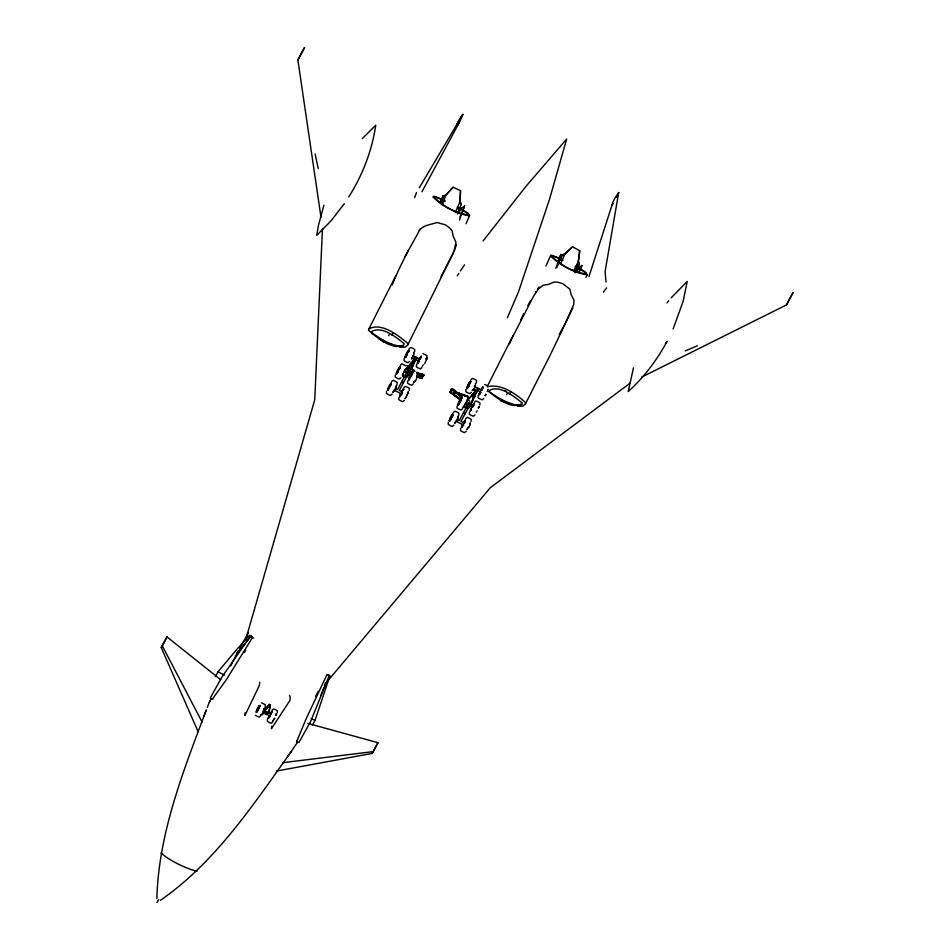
<?xml version="1.0" encoding="UTF-8"?>
<svg xmlns="http://www.w3.org/2000/svg" width="950" height="950" viewBox="0 0 950 950"><rect width="100%" height="100%" fill="white"/><g stroke="black" fill="none" stroke-linecap="round" stroke-linejoin="round"><path stroke-width="1.43" d="M156.869 898.546C158.555 833.126 183.528 770.533 206.304 710.006M198.17 731.809L161.239 647.591L162.094 645.608A63.994 24.225 -66.6 0 1 166.974 636.904L220.804 679.82M265.181 706.681L265.264 704.686L261.499 702.81M267.473 719.387L267.389 721.383L269.337 722.546L271.154 723.259L272.697 722.024M386.543 391.353L386.46 393.478L388.574 394.737L390.462 395.473L392.124 394.131M395.331 374.953L395.247 377.079L397.361 378.326L399.249 379.074L400.912 377.732M398.869 397.527L398.786 399.653L400.864 400.888L402.788 401.66L404.439 400.342M404.118 358.554L404.035 360.679L406.149 361.926L408.037 362.674L409.699 361.332M407.657 381.128L407.574 383.254L409.64 384.489L411.576 385.261L413.226 383.942M414.651 351.583L414.734 349.457L413.024 348.365L410.733 347.451L409.082 348.781M416.444 364.729L416.349 366.854L418.428 368.089L420.363 368.861L422.002 367.543M448.305 422.322L448.222 424.448L450.336 425.707L452.224 426.443L453.886 425.101M457.093 405.923L457.009 408.049L459.111 409.296L461.011 410.044L462.674 408.702M458.838 415.352L458.921 413.226L457.211 412.134L454.919 411.219L453.281 412.549M460.631 428.497L460.536 430.623L462.614 431.858L464.55 432.63L466.189 431.312M465.868 389.524L465.785 391.649L467.899 392.896L469.787 393.644L471.461 392.303M469.407 412.098L469.324 414.224L471.402 415.459L473.326 416.231L474.976 414.912M476.413 382.553L476.496 380.428L474.774 379.335L472.494 378.421L470.844 379.751M478.194 395.699L478.111 397.824L480.189 399.059L482.113 399.831L483.764 398.513M322.454 228.962L314.747 399.772L245.789 639.35M460.548 190.629L460.037 201.507L460.999 204.571L460.037 201.507L460.548 190.629L453.091 187.257L445.799 195.13L443.056 196.448L440.99 201.804M277.269 712.785L277.388 710.802L275.738 709.769L273.624 708.926L272.068 710.161M409.296 390.497L409.414 388.396L407.657 387.291L405.412 386.401L403.762 387.719M471.058 421.468L471.176 419.366L469.419 418.261L467.174 417.371L465.524 418.689M479.833 405.068L479.964 402.966L478.206 401.862L475.962 400.971L474.311 402.289M408.227 373.991L408.334 372.637M245.207 712.785L244.958 715.409L259.421 685.306L259.706 682.29M469.965 404.949L469.193 402.574L466.723 403.322M561.224 258.008L561.925 255.182L564.739 254.089L572.565 246.81L579.714 250.752L578.408 261.559L573.729 270.798M575.273 272.389L578.301 261.571L579.714 250.752M396.981 385.118L397.171 382.256L393.169 380.249L391.519 381.579M475.083 390.794L474.644 391.495L475.617 391.067L475.083 390.794L474.952 391.637L476.211 391.875L475.036 393.834M472.257 396.138L473.729 393.086L467.305 400.579L473.397 393.728L472.257 396.138L474.418 397.219L475.321 393.882L471.734 402.8L474.976 394.511L474.418 397.219M271.795 726.109L271.415 728.674L289.869 700.566L290.296 697.621L289.512 695.341M276.011 715.35L276.533 713.747M276.343 771.091L372.222 753.398L373.101 751.628A68.828 8.55 -60.4 0 1 377.946 742.698L307.848 723.401M453.043 414.556C452.675 412.502 447.866 421.942 449.789 420.933M461.831 398.157C460.988 395.532 454.076 413.143 460.798 400.722M470.618 381.758C470.048 380.356 466.343 387.066 466.984 388.728M276.331 713.854L276.046 715.433M391.305 383.8L391.222 383.088L390.782 383.539M408.191 392.279L408.298 391.649M453.055 414.77L452.984 414.058L452.544 414.509M271.997 711.36L270.916 714.424L271.997 711.36L269.978 714.008M276.355 714.246L276.462 713.604M403.56 389.678L403.477 388.906L401.541 391.804M413.761 353.174L413.678 352.414M412.466 372.59L410.329 375.404M453.186 414.568C452.889 412.442 447.949 421.966 449.872 421.052M458.066 416.266L457.544 418.095L458.031 416.326M465.441 419.971L463.315 422.738L465.405 420.019M475.629 383.468L475.522 384.144L475.606 383.527M483.004 387.161L482.481 389.001L482.814 387.077L480.866 389.975M588.952 276.604L612.121 204.784A13.051 12.314 -26.4 0 1 613.32 201.198A61.026 57.606 -26.4 0 1 618.699 192.494L605.067 271.7L606.029 281.96M399.665 396.589L400.769 393.312L399.689 396.53L400.971 395.164L399.891 396.613M403.536 389.726L403.679 389.001M413.725 353.234L413.642 352.474M456.392 244.862L454.409 250.658M466.782 388.633L470.678 380.997M450.953 391.21C451.404 383.836 459.361 396.625 461.843 396.53M399.772 347.284L405.175 347.106L407.704 345.04L407.989 343.615C398.596 335.599 381.437 321.931 368.885 328.902L368.529 330.279C376.426 337.143 393.074 351.298 403.916 344.814L404.142 343.627C396.162 337.286 381.971 325.494 371.581 331.55L372.305 334.21M517.418 406.279L522.821 406.101L525.35 404.035L525.623 402.61C516.206 394.012 500.864 383.242 487.564 386.745M443.104 195.795L441.512 203.668L440.966 203.407L443.104 195.795L440.61 201.531M557.009 267.306L559.324 262.295L560.904 254.422L558.422 260.146M268.731 712.951L270.453 704.864L269.61 704.484L264.789 711.111L268.731 712.951L264.789 711.111M410.483 365.156L411.956 362.104L405.519 369.598L411.611 362.746L410.483 365.156L412.633 366.237C415.803 355.929 402.776 388.574 414.687 361.012L413.428 360.786L413.559 359.943L412.585 362.152M409.248 374.526L409.913 370.738M471.699 402.183L470.974 405.484L468.219 408.369L466.046 408.084L464.514 406.505M383.384 340.955L383.171 341.881L383.978 340.468M268.589 713.023L270.453 704.864M412.633 366.237L413.476 363.28M441.049 200.486L441.382 199.346M472.281 395.544L472.649 394.511L473.397 394.891M264.931 711.039L269.681 704.472L265.228 708.878L269.61 704.484M269.42 707.322L270.311 704.841L269.277 707.619M501.624 399.463L500.816 400.876M410.744 364.064L410.756 364.693M406.921 368.826L407.312 367.377L406.101 369.348M409.581 371.094L409.201 372.543L410.792 369.122M419.473 376.806L420.019 374.751C417.418 377.114 420.019 377.886 420.019 374.751L420.541 374.799M555.845 268.327L560.904 254.422M440.753 201.59L441.501 198.918M558.553 260.217L559.312 257.545M483.051 240.991L525.766 186.592L566.675 139.032L549.634 198.918L518.498 291.852L507.407 317.704M297.671 60.444L297.873 59.945A29.699 3.907 -63.4 0 1 303.988 48.521L304.594 47.5A36.539 4.809 -63.4 0 1 297.896 60.064L320.993 217.229M323.879 205.331L318.44 225.459L316.73 235.339L331.051 220.828L344.316 203.656M633.472 367.852L628.235 391.554C644.088 377.269 657.032 359.955 667.161 341.228L665.499 343.639M451.06 391.234L451.369 389.084L461.558 397.29M407.954 393.229L408.322 392.065M417.109 375.666L416.741 376.829L417.192 375.772M469.716 424.199L470.084 423.035M478.503 407.799L478.871 406.636M560.559 258.78L551.487 255.194L550.537 255.906C560.239 265.513 573.622 272.519 587.112 274.871L586.114 272.555L580.26 268.85M440.657 201.293L441.346 199.334M324.259 686.434L325.601 682.563M312.265 725.384L315.008 720.48L329.971 675.652L327.952 674.643M259.493 707.026L259.861 705.981M396.162 386.032L395.77 387.149L396.186 385.985M404.546 370.749L404.938 369.633L404.569 370.726M442.296 205.342L445.894 195.106L453.091 187.257M388.063 388.538L387.576 390.224L388.206 389.856M396.851 372.127L396.364 373.825L396.993 373.457M405.626 355.728L405.151 357.426L405.769 357.058M449.813 419.508L449.338 421.194L451.369 418.617L450.561 420.031M458.601 403.097L458.304 404.89M467.008 387.778L467.388 386.697M259.35 707.026C261.048 701.801 254.458 712.868 256.785 712.061M259.397 707.144L259.849 705.553L259.267 705.898M399.665 368.339C401.446 361.95 393.324 377.779 397.527 372.578M408.488 352.07L408.975 350.372L408.346 350.74M408.001 393.324L408.405 392.172M416.599 376.936L416.979 375.879M469.751 424.294L470.167 423.142M478.361 407.906L478.741 406.849M478.539 407.894L478.942 406.742M487.148 391.507L487.528 390.45M474.644 391.495L472.411 397.147M392.291 284.798C399.285 266.986 408.452 250.076 417.893 233.439C421.147 224.877 429.756 225.114 436.881 222.502L445.384 224.829L449.742 227.988L452.069 230.838L453.281 236.419L455.988 242.381L453.863 251.667L441.002 276.783M509.438 343.793L511.48 339.316M323.819 687.729L320.815 695.614M466.046 223.784L469.668 215.353L468.469 213.56L462.626 209.855M203.858 716.407L206.174 710.363M457.389 213.94L461.166 204.369L460.037 201.507L455.335 212.717M460.061 217.087L461.094 214.415L459.551 220.044M207.338 707.334L209.891 700.756M441.156 201.59L443.234 196.246L445.894 195.106L443.056 196.448M467.412 396.732L455.003 392.291C451.666 393.644 454.931 396.138 455.003 392.291L454.516 391.637L467.744 396.696M399.772 368.327L400.128 366.427L396.435 374.157M408.999 350.787L408.559 351.928C410.02 345.515 402.123 361.629 406.374 356.262M470.309 382.886L470.761 381.758M461.617 214.688L464.514 206.079L461.225 208.359L458.007 212.836M579.025 272.638L581.994 265.442L578.704 267.722L575.486 272.211M412.977 362.71L414.141 360.739M474.501 393.561L475.665 391.602M560.559 263.981L564.846 254.066L572.565 246.81M572.838 307.848L549.836 355.858L525.35 404.035M585.972 277.507L587.112 274.871M673.134 328.973L683.133 301.352L687.23 281.426L671.211 297.813M396.399 387.137L394.844 390.438M413.974 354.338L411.516 359.124M410.531 377.387L411.944 374.431M458.161 418.107L456.606 421.408M474.489 386.721L475.107 385.296L474.466 386.733M390.343 386.175C394.357 375.82 383.349 396.91 389.583 387.695M399.119 369.823L400.009 366.688L397.444 370.785M407.218 394.689L407.811 393.348M452.105 417.145L452.746 415.696M460.869 400.793L461.463 399.439M470.404 424.246L468.849 427.548M390.248 386.151C394.048 375.867 383.574 396.827 389.5 387.636M411.303 375.867L411.92 374.442M452.639 415.708L450.49 419.947M469.585 384.322L470.737 381.342L470.108 381.71M520.802 319.746L523.818 313.464M545.929 265.952L550.715 255.384M405.139 256.642L408.096 250.467M575.498 272.448L579.322 264.492L578.301 261.571L578.847 263.649M559.087 261.452L562.127 254.992L564.846 254.066L561.925 255.182M263.874 710.802L262.283 713.842M512.05 338.129L533.639 296.067L538.424 288.931L543.163 285.273L548.779 284.311L554.159 282.031L557.876 282.209L563.029 283.812L569.857 289.192L571.199 294.749L574.061 300.461L573.658 304.724L565.962 321.812M453.411 252.819L407.704 345.04M328.272 674.809L326.883 674.821L305.936 719.257L296.792 741.356L296.899 742.924M230.648 665.974L238.236 650.893M395.639 276.129L368.885 328.902M513.285 335.124L487.184 386.638M388.598 387.208L390.141 384.322M406.173 354.409L407.716 351.524M416.718 378.504L414.996 381.71M424.662 363.779L426.657 359.231L426.989 355.597L422.988 353.59M450.359 418.178L451.903 415.293M459.147 401.779L462.092 397.48L459.194 401.755L458.197 405.128M467.934 385.379L469.478 382.494M472.103 406.327L470.202 411.16L471.521 409.735C467.234 414.497 477.066 397.076 473.076 406.826L474.228 403.56L472.863 405.021M464.514 206.079L461.546 213.275M402.384 375.072L403.94 372.151M401.755 393.787L402.515 392.267M407.312 394.689L405.804 397.421M258.804 708.367L257.438 711.111M315.566 696.516L318.179 691.339M578.503 272.365L581.994 265.442M563.991 325.66L565.309 323.095M527.832 305.698L530.302 301.114M559.586 260.193L560.239 258.78L560.939 259.136M297.303 742.461L297.053 742.947A265.715 121.374 -50.5 0 0 291.543 751.129C253.294 804.745 215.329 862.303 160.419 900.327M467.566 428.391L468.267 427.084M485.141 395.592L485.83 394.286M406.814 372.234L415.103 356.761L415.946 357.058L416.836 357.877L399.238 390.414L401.624 391.602M420.019 374.751L418.76 376.734M419.306 376.794L420.375 374.799M416.979 376.889L422.394 378.278L421.004 377.269L422.299 378.456L416.907 377.055M416.979 373.279C418.677 373.694 427.239 373.872 422.239 376.806M460.216 399.76L449.789 392.017L460.311 399.629M451.274 391.293L452.675 389.417L461.736 396.72M452.794 389.191L451.392 391.317M453.364 393.787L454.433 391.792M455.299 392.326L454.622 391.97M421.978 191.734L459.052 122.883M166.974 636.904A68.828 26.054 -66.6 0 1 162.331 645.941L161.239 647.591M559.111 334.614L563.338 326.942M215.258 676.744L217.989 671.828L237.286 648.862L249.494 635.301L251.513 636.31M239.697 648.316L248.401 632.819M161.013 852.934C170.335 861.222 184.419 867.647 196.816 871.387L196.472 870.722M468.908 385.866L467.447 388.253M456.154 421.04L454.646 423.415L456.131 421.052M476.306 412.146L477.161 410.792M402.396 375.024L403.156 373.683M257.379 711.028L258.887 708.391L257.509 710.98M269.456 717.119L268.244 718.438L269.277 715.409L268.221 718.497L270.18 715.861M468.837 385.807L467.364 388.134M485.189 395.734L485.949 394.392M419.128 358.957L421.254 356.191L420.102 359.456L421.254 356.191L419.104 359.005M258.697 706.658L256.191 712.464L256.749 711.966M535.408 292.149L535.812 291.472M419.318 187.768L462.864 114.344A61.026 59.814 29.1 0 1 458.648 123.631A13.051 12.789 29.1 0 1 457.378 125.471M156.952 902.5L158.662 899.626M393.241 332.999L391.78 334.946M510.886 391.994L509.426 393.941M473.266 390.094L474.169 388.609M467.139 399.962L468.338 397.991L466.759 401.399M406.41 356.108L407.182 354.849M397.622 372.507L398.394 371.248M468.944 385.819L467.531 388.027M459.384 403.477L460.156 402.218M575.961 272.223L578.479 268.09L575.308 272.614M409.771 378.718L408.452 380.19L409.557 376.912L408.476 380.131L409.759 378.765M405.223 398.584L405.852 397.563L405.08 398.596M466.984 429.554L467.614 428.533L466.842 429.566M372.281 753.314L373.291 751.521A63.994 7.944 -60.4 0 0 377.946 742.698M474.24 393.407L475.214 391.875M458.268 212.978L461.225 208.359M575.747 272.341L578.704 267.722M244.209 652.638L245.789 650.216M348.769 196.923C362.496 175.204 372.056 150.706 375.725 125.222L362.389 138.534M457.235 275.809L458.862 273.363M460.477 270.916L464.538 264.789M411.101 374.051L412.431 372.649M402.325 390.45L403.643 389.061M481.65 388.609L482.98 387.22M270.714 712.726L271.961 711.419M396.898 373.683L397.587 372.661M423.344 364.776L422.192 366.261M413.867 382.197L414.556 381.176L413.535 382.684M458.66 404.652L459.337 403.631M291.543 751.129L287.423 756.865M786.22 305.425L786.434 305.057A36.539 4.809 -63.4 0 0 793.131 292.481L792.538 293.514A29.699 3.907 -63.4 0 0 786.422 304.938L641.844 377.019M406.303 356.179L405.128 357.663L409.117 350.111M537.486 289.239L539.161 287.007M419.152 230.209L420.031 229.045M236.787 653.469L251.192 636.144L252.474 637.509L226.527 679.428L212.444 699.057L210.734 699.711M667.019 302.848L668.693 300.841M327.156 681.625L490.307 487.706L630.064 383.159M453.554 393.965L455.003 392.291L454.147 394.488M403.976 371.889L406.244 369.372L408.12 370.239M465.714 402.848L467.934 399.831M422.133 376.723L423.961 375.345L416.967 374.027M256.904 711.871C255.526 712.179 258.626 706.016 259.967 705.328M260.846 714.792L261.298 714.329L260.692 714.649M272.994 720.848L274.764 718.164L272.876 720.824M406.493 377.411L408.334 375.488M426.051 358.91L426.562 358.387L425.897 358.625M579.132 264.682L578.301 261.571M261.974 714.97L264.706 712.417M404.985 372.364L407.431 371.604M400.306 365.18L401.945 363.85L405.959 365.857M260.585 715.92L259.029 717.155L255.277 715.267M472.566 394.856L473.088 394.488L472.269 394.915M466.794 406.933L465.904 407.538L464.871 405.959M467.246 407.122L465.892 408.025L464.443 407.301M467.258 407.431L465.548 407.538L466.331 406.006M520.921 405.068L522.357 404.201M685.235 350.906L697.371 345.812M487.647 389.595L488.324 389.358M403.275 346.073C391.804 346.572 380.891 339.031 371.688 332.702M469.466 215.876C455.976 213.524 442.593 206.518 432.891 196.911L433.853 196.199L440.669 198.752M282.756 762.684L373.101 751.628M441.489 200.759L443.947 200.521L442.071 199.393M519.128 405.543C508.262 403.762 498.061 398.311 489.333 391.697M408.69 372.305L411.481 372.816M417.086 373.837L424.092 375.119M408.678 371.533L412.882 372.305M417.086 373.077L422.702 374.098M409.984 371.961L412.787 372.483M410.364 372.234L413.155 372.756M417.359 373.552L422.584 374.336M409.628 372.459L412.431 372.982M418.024 374.039L423.617 375.096L422.049 378.029L416.634 376.639M408.571 372.447L411.374 372.97M504.545 390.83L505.934 391.091M505.851 402.337L506.991 402.61L505.946 402.194M418.297 376.568L421.004 377.269M418.677 376.841L421.384 377.542M408.512 374.549L411.219 375.238M449.694 392.196L453.352 394.214M408.809 374.941L411.504 375.642M455.893 392.124L468.338 396.483M476.864 387.731L478.598 388.847L460.999 421.384L464.574 423.178M455.81 392.291L466.842 396.221M456 392.457L467.032 396.387M500.899 400.52L504.604 401.886M484.738 384.56L486.637 385.308M388.301 343.199L391.982 344.66M383.705 341.703L378.812 338.639M262.806 712.251L264.812 713.117M445.455 201.21L437.617 197.778L435.729 197.244L434.863 197.909C443.543 206.471 455.43 212.788 467.495 214.854L466.604 212.729L457.496 207.29M563.089 260.205L555.263 256.773L553.375 256.239L552.508 256.904C561.189 265.466 573.076 271.783 585.141 273.849L584.25 271.724L575.142 266.285M467.982 400.33L469.882 401.209M412.728 355.561L420.375 359.409M474.489 386.531L482.137 390.367M411.979 357.544L419.461 361.297M473.741 388.514L481.223 392.267M473.682 393.466L475.261 394.262M410.721 364.812L412.87 365.892M472.506 395.794L474.656 396.874M468.92 406.897L467.186 405.793L459.289 420.529L456.914 419.33M403.465 376.236L404.451 376.723M404.985 377.162L404.047 375.725M402.99 376.485L404.451 377.221M395.152 388.36L397.539 389.559L405.436 374.822L407.134 375.666M394.298 390.284L401.945 394.119M456.048 421.254L463.707 425.089M253.709 638.127L250.254 636.393L221.896 677.113L210.271 697.977L212.717 699.2M326.8 674.773L329.104 675.937L310.579 721.584L298.953 742.449L296.507 741.214M217.989 671.828L224.509 675.094M311.089 718.509L315.008 720.48M269.669 704.734L270.263 705.031M262.806 712.357L270.263 716.098M442.985 199.868L443.959 200.355M579.12 268.173L575.866 266.677L577.279 268.85L576.258 270.809L575.89 270.18M459.206 207.943L461.474 209.178M409.771 371.723L412.537 373.172M407.989 366.771L414.354 370.797M411.16 369.122L413.832 370.749M407.051 365.75L414.449 370.607M416.919 372.222L419.389 373.837M411.267 368.921L414.972 371.355M455.691 395.901L460.37 399.273M451.915 393.11L460.453 399.119M460.631 399.713L450.122 392.113L451.689 389.168L460.75 396.471M452.319 389.334L461.379 396.625M451.488 388.859L461.641 397.112M464.455 405.947L465.987 407.514M402.776 375.559L404.284 377.114M466.616 404.688L467.495 405.745M457.342 207.741L459.004 209.748L459.562 208.299M162.331 645.941L202.089 722.059M315.127 154.126L318.226 168.542M465.108 413.701L463.41 412.846M210.199 700.518A265.715 177.317 -78.8 0 1 209.439 702.394M506.564 394.796A32.217 4.239 -63.4 0 1 507.086 393.609M456.962 125.958A13.051 12.789 29.1 0 1 456.511 126.409M456.641 125.079A13.051 12.789 29.1 0 1 457.473 123.001A61.026 59.814 29.1 0 1 462.864 114.344M416.504 192.506A385.284 377.589 29.1 0 1 414.675 197.553M388.657 335.671A32.217 4.239 -63.4 0 1 389.168 334.483M613.213 203.597A13.051 12.314 -26.4 0 1 612.121 204.784M618.699 192.494A61.026 57.606 -26.4 0 1 617.797 194.857M617.144 196.424A61.026 57.606 -26.4 0 1 616.788 197.196M603.393 292.184A385.284 363.636 -26.4 0 1 606.575 287.814M267.579 713.046L266.724 714.626L265.098 713.818L265.952 712.227L267.579 713.046M408.536 374.276L407.324 376.532L405.021 375.381L406.22 373.124L408.536 374.276M470.262 405.234L469.062 407.491L466.747 406.327L467.958 404.082L470.262 405.234M426.859 357.699L426.657 359.231L426.859 357.699M417.347 363.114L417.43 363.874L418.344 360.513L417.383 363.054M461.534 426.883L461.617 427.654L463.529 424.733L461.451 427.5L462.531 424.282L461.534 426.883M479.109 394.084L479.192 394.844L480.296 393.336L479.026 394.689L480.106 391.483L479.144 394.024M521.788 402.622L521.562 403.809C511.183 409.794 497.016 398.074 488.929 391.685L489.226 390.545C499.617 384.489 513.808 396.281 521.788 402.622M264.302 708.261L263.376 710.671L264.326 708.213M464.918 421.8L464.289 423.225L464.894 421.824M465.678 403.133L464.918 404.652L465.702 403.121M394.392 390.07L392.884 392.445L394.369 390.082M419.342 360.964L417.905 363.375L419.318 360.976M472.934 389.595L472.233 390.569L472.922 389.642M464.158 405.994L462.959 407.514L464.134 406.042M403.358 382.731L401.648 381.876L403.358 382.731"/></g></svg>
